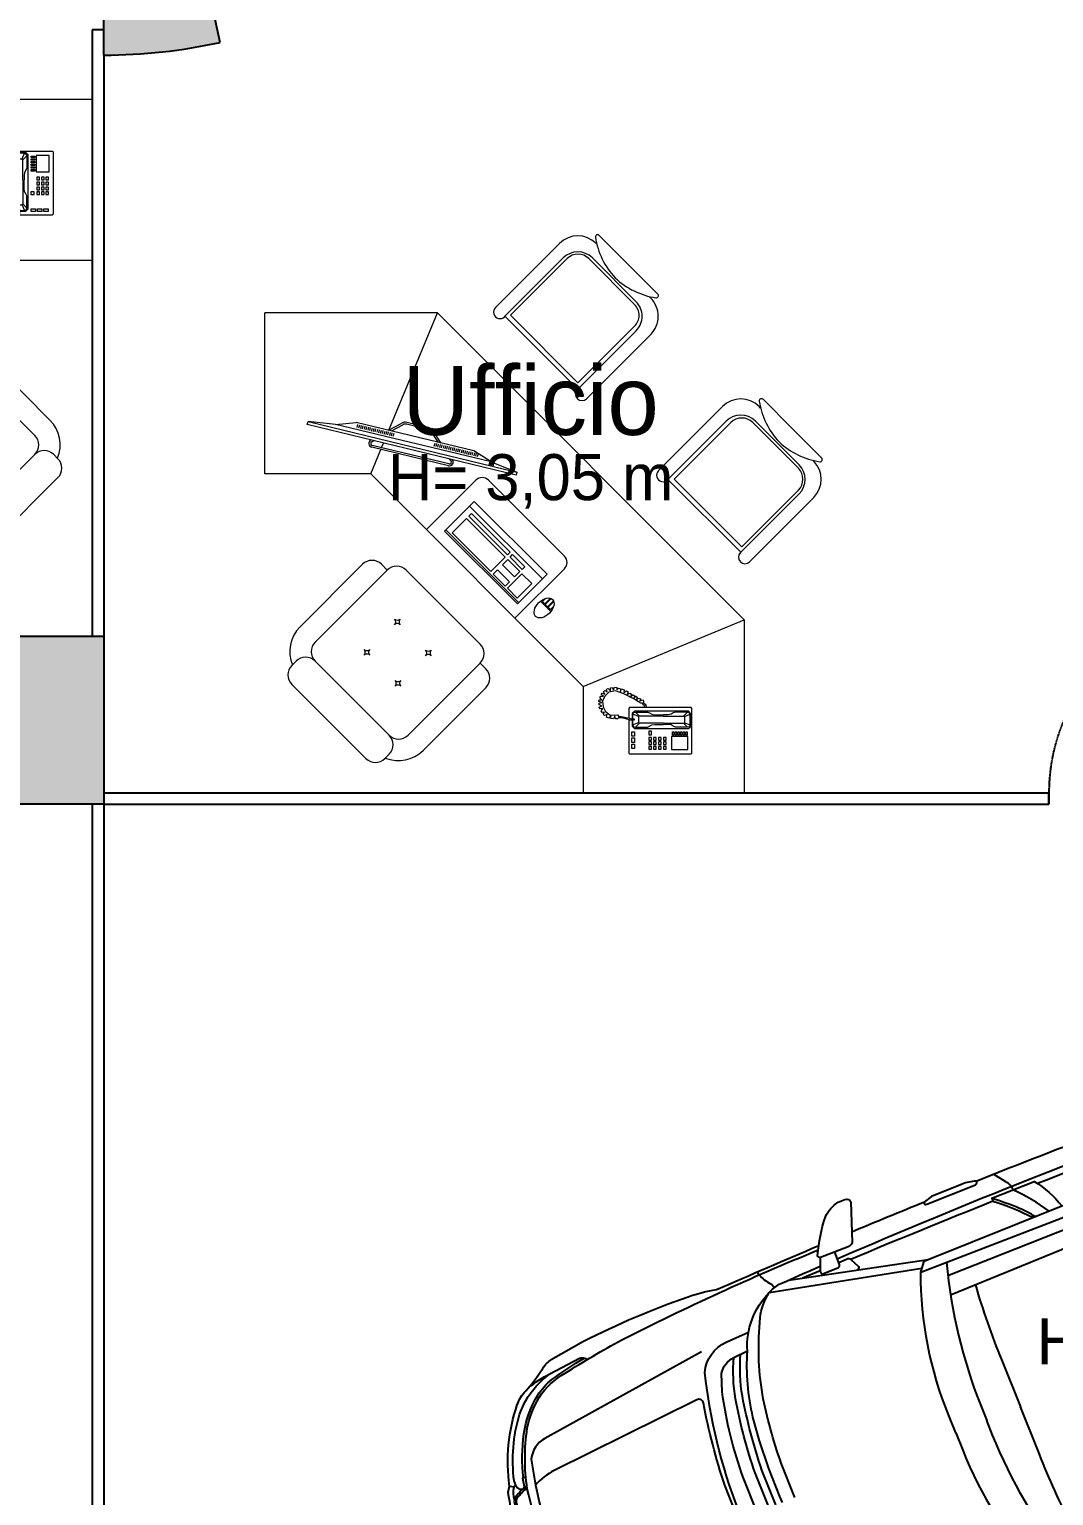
# Model space of a CAD drawing. Header units: millimetres. Extents: x 515 to 43442, y -1882 to 9936.
# Drawn here: x 34052 to 34497, y 1422 to 2059 of the extents above; entities that cross this region are included whole.
import ezdxf

# ---------------------------------------------------------------- set-up
doc = ezdxf.new("R2010")
doc.units = ezdxf.units.MM
doc.linetypes.add('35', pattern=[1.5, 0.5, -0.25, 0.5, -0.25])
for name, color, linetype, lineweight, true_color in [('_NOTE', 12, 'Continuous', 20, 0xbd0000), ('AUTO', 8, 'Continuous', 15, 0x808080), ('CAMP sez', 9, 'Continuous', 15, 0xbdbdbd)]:
    doc.layers.add(name, color=color, linetype=linetype, lineweight=lineweight, true_color=true_color)
doc.layers.add('ARREDI_LINEE', color=33, linetype='Continuous', lineweight=9)
for name, color, linetype in [('CAMP', 5, 'Continuous'), ('INF', 8, 'Continuous'), ('Interni F', 33, 'Continuous'), ('SEZ', 170, 'Continuous'), ('Testi', 7, 'Continuous'), ('VOLTE', 8, 'Continuous')]:
    doc.layers.add(name, color=color, linetype=linetype)
doc.styles.add('T_ESE_q100', font='bahnschrift.ttf', dxfattribs={"height": 15})

# ---------------------------------------------------------------- blocks, each defined once
blk = doc.blocks.new('dwgFree.com - 3')
at = {"layer": 'Interni F'}
for points in [[(-91.9, 1833.3, -0.598981), (-100.2, 1846.2, -0.063724), (-6.1, 1989.5, -0.140902), (68.6, 2027.5), (100.2, 2027.5, -0.407929), (120.2, 2008.2), (59.3, 1842, -0.23415), (36.8, 1830.7), (-91.9, 1833.3)], [(-1772.6, 907.4), (-1772.7, 1067.3, -0.051573), (-1731.7, 1392.6), (-1716.2, 1415, -0.118905), (-1553.3, 1730.6, -0.118225), (-1496.2, 1772.8, 0.043314), (-1392, 1835.7, -0.101047), (-1343.3, 1857.7), (-1183.1, 1879, -0.033869), (-689.4, 1889.1, -0.049371), (-563.3, 1872, -0.003372), (-80.2, 1884, -0.003372)], [(-1685.1, 907.4, -0.034112), (-1649.4, 1375.4, -0.072723), (-1551.8, 1619.3, -0.086605), (-1454.1, 1724, -0.123379), (-1309.4, 1779.7, -0.018509), (-1027.4, 1822.9, -0.020436), (-89.4, 1867.3, -0.020436)], [(-371.5, 1877.6), (-367.4, 1862.2, 0.102432), (-336.8, 1809.6, -0.171519), (-327.1, 1786.4)], [(75.6, 1886.5, -0.00239), (418, 1889.5, -0.00239)], [(422.6, 1875.7), (651.6, 1875.7, 0.522992), (659.2, 1889.7, 0.067079), (597.8, 1900.2), (454.7, 1898.7), (418, 1889.5, 0.93122), (422.6, 1875.7)], [(659.2, 1889.7, -0.006025), (1522.5, 1877.1), (1713.7, 1889.2), (2232.3, 1889.2), (2570.4, 1810.7), (2786.2, 1770.4), (2847, 1759.1, -0.105323), (2930.9, 1722.5)], [(905.4, 1650.5, 0.049281), (793.8, 1794.5, 0.17179), (777.7, 1838.7), (740.4, 1889.4)], [(-1689.3, 1403.3), (-1689.3, 1428.8, -0.106106), (-1559.8, 1687.7, -0.160297), (-1366.6, 1802.6)], [(-1647.4, 1425.4, -0.059057), (-1574.5, 1602.1, -0.09843), (-1455.8, 1736.2, -0.088872), (-1373.2, 1775.5, -0.02769), (-1208.2, 1810.2, -0.189226), (-1200.4, 1798.9)], [(-1479.8, 1781.1, -0.047113), (-1372.9, 1802), (-1226.9, 1816.5, -0.196742), (-1208.2, 1810.2)], [(-355.8, 1774.3, -0.087027), (-302.3, 1792.1, -0.001707), (-108.1, 1798.5, -0.001707)], [(-93.9, 1833.4), (-115.1, 1781.5, 0.420882), (-109.3, 1764.1), (-35.1, 1764.1, 0.360361), (-27.1, 1774.2), (-25.9, 1832)], [(-26.9, 1783.5), (12.5, 1784.4, -0.327672), (26.8, 1776.6), (47.4, 1735.4, -0.460928), (36.5, 1723.2)], [(-26.5, 1800.8, -0.015934), (1787, 1792.1, -0.019178), (2893, 1685.8, -0.271052), (2981.5, 1610.2)], [(840.4, 1650.5, 0.038592), (790, 1709.1, 0.024434), (694.8, 1794.5), (694.7, 1780.7, -0.049234), (830.1, 1650.5)], [(694.8, 1794.5), (892.9, 1794.5, -0.080101), (965.5, 1650.5)], [(-641.9, 907.4), (-641.9, 935.5), (-641.9, 1066.3), (-635.3, 1192.7), (-622.8, 1298.5, -0.074182), (-538.2, 1574.6, -0.215699), (-355.8, 1774.3), (299.5, 1625.5)], [(-583.4, 907.4), (-583.4, 1067.9, -0.036648), (-547.9, 1375.2, -0.064788), (-433.2, 1687.3, -0.12196), (-355.8, 1774.3)], [(694.7, 1780.7, 0.003886), (26.8, 1776.6)], [(1581.7, 1770.2, 0.003949), (903.1, 1779.9)], [(-724.3, 1645.5), (-1497.2, 1549, 0.25041), (-1584.8, 1488.6), (-1610.1, 1376.7)], [(-831.5, 907.4), (-831.5, 949.9, -0.065204), (-744.4, 1556.8, -0.277283), (-609.3, 1644), (-503, 1649.2)], [(169.9, 907.4), (169.9, 988.7, -0.097066), (288.2, 1611.6), (1313.7, 1597.1, -0.01963), (2407.3, 1557.9), (2435.7, 1512.3), (2435.7, 907.4)], [(288.2, 1611.6), (320, 1650.5), (338.3, 1650.5), (965.5, 1650.5, -0.005619), (1697, 1641.3, -0.013375), (2427.8, 1610.1), (2568.6, 1595.4, -0.271), (2763.3, 1450.2, -0.032313), (2791.8, 1368.3, -0.04734), (2838.4, 1026.6), (2838.4, 907.4)], [(408.4, 1609.9, 0.071482), (315.1, 976.3), (315.1, 907.4)], [(-760, 907.4), (-760, 1068.6, -0.052604), (-706, 1451.3), (-679.9, 1525.5, -0.219786), (-603.8, 1570.8), (-538.2, 1574.6)], [(-704.3, 907.4), (-704.3, 1070.2, -0.036745), (-663.8, 1400.2, -0.060988), (-603.8, 1570.8)], [(-672.3, 907.4), (-672.3, 1070.2, -0.036745), (-631.7, 1400.2, -0.060558), (-571, 1572.7)], [(392.8, 1554.7), (1358.9, 1549.9, -0.022758), (2435.7, 1512.3), (2524.5, 1502, -0.256303), (2643.7, 1411.8, -0.08864), (2682.4, 1255.5, -0.028976), (2699.6, 994.3), (2699.9, 907.4)], [(488.3, 1472.1, 0.024691), (472.8, 1128.9), (472.8, 907.4)], [(-1719.3, 1351.4, -0.113344), (-1699.7, 1403.3, -0.589393), (-1689.3, 1403.3, 0.324306), (-1668.8, 1381)], [(-847, 907.4), (-847, 1070, -0.033999), (-800.2, 1434.8, 0.495858), (-820.8, 1459.9), (-1510.7, 1405.3, 0.105645), (-1610.1, 1376.7, 0.037036), (-1642.8, 1055), (-1642.8, 907.4)], [(-1646.4, 1387.4, 0.093728), (-1709.5, 1360.7, 0.228975), (-1724, 1338.9, 0.038385), (-1755.5, 922.3), (-1755.5, 907.4)], [(-1648.7, 1378.2, 0.088064), (-1705.1, 1353.5, 0.233103), (-1715.7, 1337.6, 0.038388), (-1747.1, 922.3), (-1747.1, 907.4)], [(169.9, 907.4), (169.9, 826.1, 0.097066), (288.2, 203.3), (1313.7, 217.8, 0.01963), (2407.3, 257), (2435.7, 302.6), (2435.7, 907.4)], [(408.4, 205, -0.071482), (315.1, 838.6), (315.1, 907.4)], [(488.3, 342.8, -0.024691), (472.8, 686), (472.8, 907.4)], [(-26.5, 14, 0.015934), (1787, 22.8, 0.019178), (2893, 129.1, 0.271052), (2981.5, 204.7)]]:
    blk.add_lwpolyline(points, format="xyb", dxfattribs=at)
for points in [[(-256.5, 1793.7), (338.3, 1650.5)], [(-197.8, 1779.6), (-115.1, 1781.5)], [(2088.6, 1481.7), (372, 1471.4)], [(-1716.2, 1415), (-1699.5, 1403.7)], [(-1635.9, 1425.4), (-1651.9, 1425.4), (-1659, 1384.2)]]:
    blk.add_lwpolyline(points, dxfattribs=at)
blk = doc.blocks.new('scrivania esa')
at = {"layer": 'ARREDI_LINEE', "lineweight": -2, "transparency": 33554687}
for p, q in [((5093.71, 28406.69), (5139.21, 28406.69)), ((5087.88, 28398.26), (5087.88, 28400.86)), ((5145.05, 28398.26), (5145.05, 28400.86)), ((5093.71, 28392.43), (5139.21, 28392.43)), ((5078.55, 28348.06), (5078.55, 28386.59)), ((5087.88, 28342.23), (5087.88, 28386.59)), ((5145.05, 28342.23), (5145.05, 28386.59)), ((5154.38, 28348.06), (5154.38, 28386.59)), ((5016.36, 28350.39), (4966.86, 28300.9)), ((5048.96, 28317.79), (5016.36, 28350.39)), ((5179.63, 28317.79), (5212.24, 28350.39)), ((5212.24, 28350.39), (5261.74, 28300.9)), ((5087.88, 28342.23), (5084.38, 28342.23)), ((5145.05, 28342.23), (5148.55, 28342.23)), ((5093.71, 28336.39), (5139.21, 28336.39)), ((5014.02, 28324.25), (4995.12, 28305.34)), ((5014.57, 28324.25), (5014.02, 28324.25)), ((5014.16, 28321.1), (5014.98, 28321.92)), ((5015.53, 28319.73), (5014.16, 28321.1)), ((5024.84, 28313.98), (5014.57, 28324.25)), ((5014.98, 28321.92), (5016.35, 28320.55)), ((5016.35, 28320.55), (5015.53, 28319.73)), ((5205.67, 28313.36), (5215, 28321.01)), ((5020.33, 28314.93), (5003.75, 28298.35)), ((5008.13, 28315.34), (5007.31, 28314.52)), ((5007.31, 28314.52), (5008.13, 28313.7)), ((5008.95, 28314.52), (5008.13, 28315.34)), ((5008.13, 28313.7), (5008.95, 28314.52)), ((5009.5, 28313.97), (5008.68, 28313.15)), ((5009.64, 28316.85), (5008.82, 28316.03)), ((5008.82, 28316.03), (5009.64, 28315.21)), ((5010.32, 28313.15), (5009.5, 28313.97)), ((5010.46, 28316.03), (5009.64, 28316.85)), ((5009.64, 28315.21), (5010.46, 28316.03)), ((5011.01, 28315.48), (5010.19, 28314.66)), ((5010.19, 28314.66), (5011.01, 28313.84)), ((5011.83, 28314.66), (5011.01, 28315.48)), ((5011.01, 28313.84), (5011.83, 28314.66)), ((5012.38, 28314.11), (5011.56, 28313.29)), ((5013.2, 28313.29), (5012.38, 28314.11)), ((5016.08, 28319.18), (5016.9, 28320)), ((5017.45, 28317.81), (5016.08, 28319.18)), ((5020.46, 28314.25), (5016.76, 28310.55)), ((5016.9, 28320), (5018.27, 28318.63)), ((5018.27, 28318.63), (5017.45, 28317.81)), ((5018, 28317.26), (5018.82, 28318.08)), ((5019.37, 28315.89), (5018, 28317.26)), ((5018.82, 28318.08), (5020.19, 28316.71)), ((5020.19, 28316.71), (5019.37, 28315.89)), ((5048.96, 28317.79), (5019.97, 28247.79)), ((5021.7, 28314.93), (5020.33, 28314.93)), ((5021.15, 28314.66), (5020.46, 28314.25)), ((5020.46, 28314.25), (5020.46, 28311.78)), ((5020.87, 28311.92), (5021.97, 28314.38)), ((5021.97, 28314.38), (5021.15, 28314.66)), ((5023.62, 28313.01), (5021.7, 28314.93)), ((5021.97, 28314.38), (5023.48, 28312.87)), ((5024.27, 28313.63), (5025.99, 28314.68)), ((5027.37, 28314.74), (5025.74, 28313.77)), ((5025.99, 28314.68), (5027.62, 28315.65)), ((5028.12, 28315.32), (5027.37, 28314.74)), ((5027.62, 28315.65), (5028.32, 28316.4)), ((5028.82, 28316.07), (5028.12, 28315.32)), ((5028.32, 28316.4), (5028.57, 28316.49)), ((5028.57, 28317.1), (5029.18, 28317.82)), ((5028.57, 28316.49), (5028.57, 28317.1)), ((5029.68, 28315.93), (5028.82, 28316.07)), ((5029.18, 28317.82), (5030.12, 28317.15)), ((5030.2, 28316.68), (5029.68, 28315.93)), ((5029.82, 28318.4), (5030.62, 28319.09)), ((5030.12, 28317.15), (5029.82, 28318.4)), ((5032.09, 28318.29), (5030.2, 28316.68)), ((5030.62, 28319.09), (5031.59, 28318.29)), ((5031.43, 28319.68), (5032.42, 28319.95)), ((5031.59, 28318.29), (5031.43, 28319.68)), ((5034.48, 28318.57), (5032.09, 28318.29)), ((5032.42, 28319.95), (5033.09, 28318.96)), ((5033.09, 28318.96), (5033.48, 28320.12)), ((5033.48, 28320.12), (5034.39, 28320.21)), ((5034.39, 28320.21), (5034.56, 28319.1)), ((5036.72, 28317.88), (5034.48, 28318.57)), ((5034.56, 28319.1), (5035.2, 28319.96)), ((5035.2, 28319.96), (5036.06, 28319.76)), ((5036.06, 28319.76), (5036.17, 28318.54)), ((5036.17, 28318.54), (5037, 28319.54)), ((5038.52, 28316.35), (5036.72, 28317.88)), ((5037, 28319.54), (5037.75, 28319.12)), ((5037.75, 28319.12), (5037.36, 28318.01)), ((5037.36, 28318.01), (5038.44, 28318.43)), ((5038.97, 28318.02), (5038.36, 28317.02)), ((5038.36, 28317.02), (5039.55, 28317.6)), ((5038.44, 28318.43), (5038.97, 28318.02)), ((5039.44, 28314.05), (5038.52, 28316.35)), ((5039.94, 28316.93), (5039.22, 28316.16)), ((5039.22, 28316.16), (5040.41, 28316.07)), ((5039.47, 28311.64), (5039.44, 28314.05)), ((5039.55, 28317.6), (5039.94, 28316.93)), ((5040.63, 28315.41), (5039.72, 28314.66)), ((5039.72, 28314.66), (5041.02, 28314.8)), ((5041.08, 28313.97), (5039.99, 28313.55)), ((5040.41, 28316.07), (5040.63, 28315.41)), ((5041.02, 28314.8), (5041.08, 28313.97)), ((5179.63, 28317.79), (5048.96, 28317.79)), ((5090.96, 28317.79), (5090.96, 28287.36)), ((5145.4, 28317.79), (5145.4, 28287.36)), ((5179.63, 28317.79), (5184.05, 28307.13)), ((5002.51, 28310), (4997.45, 28304.93)), ((5006.49, 28306.03), (5002.51, 28310)), ((5005.12, 28312.33), (5004.3, 28311.51)), ((5004.3, 28311.51), (5005.12, 28310.69)), ((5005.94, 28311.51), (5005.12, 28312.33)), ((5005.12, 28310.69), (5005.94, 28311.51)), ((5006.49, 28310.96), (5005.67, 28310.14)), ((5005.67, 28310.14), (5006.49, 28309.31)), ((5006.63, 28313.84), (5005.8, 28313.01)), ((5005.8, 28313.01), (5006.63, 28312.19)), ((5007.31, 28310.14), (5006.49, 28310.96)), ((5006.49, 28309.31), (5007.31, 28310.14)), ((5007.45, 28313.01), (5006.63, 28313.84)), ((5006.63, 28312.19), (5007.45, 28313.01)), ((5007.86, 28309.59), (5007.04, 28308.77)), ((5007.04, 28308.77), (5007.86, 28307.94)), ((5008, 28312.47), (5007.17, 28311.64)), ((5007.17, 28311.64), (5008, 28310.82)), ((5008.68, 28308.77), (5007.86, 28309.59)), ((5007.86, 28307.94), (5008.68, 28308.77)), ((5008.82, 28311.64), (5008, 28312.47)), ((5008, 28310.82), (5008.82, 28311.64)), ((5009.37, 28311.1), (5008.54, 28310.27)), ((5008.54, 28310.27), (5009.37, 28309.45)), ((5008.68, 28313.15), (5009.5, 28312.33)), ((5009.09, 28293.01), (5025.53, 28309.45)), ((5010.19, 28310.27), (5009.37, 28311.1)), ((5009.37, 28309.45), (5010.19, 28310.27)), ((5009.37, 28291.09), (5028.27, 28310)), ((5009.5, 28312.33), (5010.32, 28313.15)), ((5010.87, 28312.6), (5010.05, 28311.78)), ((5010.05, 28311.78), (5010.87, 28310.96)), ((5011.69, 28311.78), (5010.87, 28312.6)), ((5010.87, 28310.96), (5011.69, 28311.78)), ((5011.56, 28313.29), (5012.38, 28312.47)), ((5012.38, 28312.47), (5013.2, 28313.29)), ((5013.06, 28304.38), (5020.46, 28311.78)), ((5014.02, 28312.47), (5013.2, 28311.64)), ((5013.2, 28311.64), (5014.3, 28310.55)), ((5015.12, 28311.37), (5014.02, 28312.47)), ((5014.3, 28310.55), (5015.12, 28311.37)), ((5015.26, 28302.19), (5022.66, 28309.59)), ((5016.08, 28308.49), (5015.26, 28307.4)), ((5016.35, 28309.59), (5016.08, 28308.49)), ((5016.76, 28310.55), (5016.35, 28309.59)), ((5020.46, 28311.78), (5020.87, 28311.92)), ((5022.79, 28310), (5020.87, 28311.92)), ((5025.12, 28309.59), (5021.42, 28305.89)), ((5022.66, 28309.59), (5022.79, 28310)), ((5025.12, 28309.59), (5022.66, 28309.59)), ((5022.79, 28310), (5025.26, 28311.1)), ((5023.07, 28312.47), (5024.27, 28313.63)), ((5023.48, 28312.06), (5023.07, 28312.47)), ((5024.66, 28313.07), (5023.48, 28312.06)), ((5023.92, 28312.44), (5025.26, 28311.1)), ((5025.67, 28310.96), (5024.07, 28312.56)), ((5025.74, 28313.77), (5024.66, 28313.07)), ((5025.53, 28310.27), (5025.12, 28309.59)), ((5025.26, 28311.1), (5025.53, 28310.27)), ((5028.27, 28310.55), (5025.32, 28313.5)), ((5025.53, 28309.45), (5025.67, 28310.96)), ((5028.27, 28310), (5028.27, 28310.55)), ((5034.25, 28307.47), (5037.77, 28309.17)), ((5035.97, 28307.86), (5036.47, 28306.75)), ((5036.83, 28306.95), (5035.97, 28307.86)), ((5037.63, 28308.53), (5037.66, 28307.39)), ((5038.38, 28307.78), (5037.63, 28308.53)), ((5037.77, 28309.17), (5039.47, 28311.64)), ((5039.22, 28308.34), (5038.38, 28307.78)), ((5038.61, 28309.44), (5039.22, 28308.34)), ((5039.74, 28309.14), (5038.61, 28309.44)), ((5040.71, 28310.72), (5039.3, 28310.64)), ((5039.3, 28310.64), (5040.19, 28309.81)), ((5040.19, 28309.81), (5039.74, 28309.14)), ((5039.99, 28313.55), (5041.1, 28313.11)), ((5041.13, 28312.41), (5039.99, 28312.05)), ((5039.99, 28312.05), (5041.05, 28311.5)), ((5041.05, 28311.5), (5040.71, 28310.72)), ((5041.1, 28313.11), (5041.13, 28312.41)), ((5094.62, 28294.39), (5094.62, 28312.66)), ((5094.62, 28312.66), (5139.37, 28312.66)), ((5094.62, 28311.85), (5139.37, 28311.85)), ((5096.47, 28310.88), (5096.47, 28301.97)), ((5102.45, 28310.88), (5096.47, 28310.88)), ((5102.45, 28310.88), (5102.45, 28301.97)), ((5103.79, 28310.88), (5111.22, 28310.88)), ((5103.79, 28310.88), (5103.79, 28308.25)), ((5111.22, 28308.25), (5103.79, 28308.25)), ((5111.22, 28310.88), (5111.22, 28308.25)), ((5112.77, 28310.88), (5112.77, 28301.97)), ((5112.77, 28310.88), (5136.49, 28310.88)), ((5136.49, 28310.88), (5136.49, 28301.97)), ((5139.37, 28312.66), (5139.37, 28294.39)), ((5146.34, 28277.11), (5205.67, 28313.36)), ((5158.26, 28291.37), (5187.54, 28309.26)), ((5158.69, 28290.67), (5187.97, 28308.56)), ((5189.24, 28307.59), (5188.97, 28306.66)), ((5198.07, 28307.69), (5198.76, 28306.56)), ((5205.67, 28313.36), (5199.96, 28306.46)), ((4995.12, 28305.34), (4995.12, 28304.79)), ((4995.12, 28304.79), (5008.82, 28291.09)), ((4997.45, 28304.93), (5001.42, 28300.96)), ((5001.42, 28300.96), (5006.49, 28306.03)), ((5002.1, 28300.82), (5002.51, 28301.23)), ((5002.51, 28301.23), (5003.61, 28300.14)), ((5002.93, 28301.64), (5003.34, 28302.05)), ((5004.02, 28300.55), (5002.93, 28301.64)), ((5003.34, 28302.05), (5004.43, 28300.96)), ((5003.75, 28302.46), (5004.16, 28302.88)), ((5004.84, 28301.37), (5003.75, 28302.46)), ((5004.16, 28302.88), (5005.26, 28301.78)), ((5004.43, 28298.22), (5008.13, 28301.92)), ((5004.57, 28303.29), (5004.98, 28303.7)), ((5005.67, 28302.19), (5004.57, 28303.29)), ((5005.26, 28301.78), (5004.84, 28301.37)), ((5004.98, 28303.7), (5006.08, 28302.6)), ((5005.39, 28304.11), (5005.8, 28304.52)), ((5006.49, 28303.01), (5005.39, 28304.11)), ((5006.08, 28302.6), (5005.67, 28302.19)), ((5005.8, 28304.52), (5006.9, 28303.42)), ((5006.21, 28304.93), (5006.63, 28305.34)), ((5007.31, 28303.83), (5006.21, 28304.93)), ((5006.9, 28303.42), (5006.49, 28303.01)), ((5006.63, 28305.34), (5007.72, 28304.25)), ((5013.06, 28304.38), (5006.9, 28298.22)), ((5007.72, 28304.25), (5007.31, 28303.83)), ((5008.13, 28301.92), (5009.09, 28302.33)), ((5009.09, 28302.33), (5010.19, 28302.6)), ((5015.26, 28302.19), (5009.09, 28296.02)), ((5010.19, 28302.6), (5011.28, 28303.42)), ((5011.28, 28303.42), (5012.65, 28304.79)), ((5015.26, 28307.4), (5012.65, 28304.79)), ((5014.3, 28300.41), (5015.67, 28301.78)), ((5018.27, 28304.38), (5015.67, 28301.78)), ((5019.37, 28305.2), (5018.27, 28304.38)), ((5020.46, 28305.48), (5019.37, 28305.2)), ((5021.42, 28305.89), (5020.46, 28305.48)), ((5024.04, 28304.25), (5023.2, 28304.93)), ((5023.61, 28305.34), (5024.24, 28304.95)), ((5024.57, 28304.12), (5024.04, 28304.25)), ((5024.24, 28304.95), (5024.76, 28304.86)), ((5025.48, 28304.25), (5024.57, 28304.12)), ((5024.76, 28304.86), (5025.37, 28304.75)), ((5025.37, 28304.75), (5025.71, 28304.75)), ((5026.01, 28303.78), (5025.48, 28304.25)), ((5025.71, 28304.75), (5025.98, 28304.48)), ((5025.93, 28305.09), (5027.26, 28305.42)), ((5025.98, 28304.48), (5025.93, 28305.09)), ((5026.4, 28303.56), (5026.01, 28303.78)), ((5026.82, 28303.76), (5026.4, 28303.56)), ((5027.09, 28304.92), (5026.82, 28303.76)), ((5027.59, 28303.98), (5027.09, 28304.92)), ((5027.26, 28305.42), (5029.65, 28306.03)), ((5028.23, 28304.17), (5027.59, 28303.98)), ((5028.59, 28305.42), (5028.23, 28304.17)), ((5029.15, 28304.37), (5028.59, 28305.42)), ((5029.81, 28304.59), (5029.15, 28304.37)), ((5029.65, 28306.03), (5031.37, 28306.59)), ((5029.87, 28305.81), (5029.81, 28304.59)), ((5030.28, 28304.73), (5029.87, 28305.81)), ((5031.17, 28305.06), (5030.28, 28304.73)), ((5031.31, 28306.2), (5031.17, 28305.06)), ((5031.81, 28305.2), (5031.31, 28306.2)), ((5031.37, 28306.59), (5031.62, 28306.45)), ((5031.62, 28306.45), (5031.75, 28306.75)), ((5031.75, 28306.75), (5034.25, 28307.47)), ((5032.7, 28305.48), (5031.81, 28305.2)), ((5033.03, 28306.64), (5032.7, 28305.48)), ((5033.58, 28305.64), (5033.03, 28306.64)), ((5034.33, 28305.78), (5033.58, 28305.64)), ((5034.64, 28307.09), (5034.33, 28305.78)), ((5035.39, 28306.17), (5034.64, 28307.09)), ((5036.47, 28306.75), (5035.39, 28306.17)), ((5037.66, 28307.39), (5036.83, 28306.95)), ((5088.37, 28304.65), (5081.99, 28304.65)), ((5082.71, 28304.22), (5082.71, 28302.27)), ((5084.13, 28304.22), (5082.71, 28304.22)), ((5084.13, 28300.72), (5084.13, 28304.22)), ((5084.44, 28304.22), (5084.44, 28300.58)), ((5085.86, 28304.22), (5084.44, 28304.22)), ((5085.86, 28300.56), (5085.86, 28304.22)), ((5086.17, 28304.22), (5086.17, 28300.69)), ((5087.59, 28304.22), (5086.17, 28304.22)), ((5087.59, 28302.15), (5087.59, 28304.22)), ((5102.45, 28301.97), (5096.47, 28301.97)), ((5103.79, 28305.19), (5111.22, 28305.19)), ((5103.79, 28305.19), (5103.79, 28301.97)), ((5111.22, 28301.97), (5103.79, 28301.97)), ((5111.22, 28305.19), (5111.22, 28301.97)), ((5136.49, 28301.97), (5112.77, 28301.97)), ((5155.08, 28279.04), (5199.96, 28306.46)), ((5184.37, 28306.36), (5185.19, 28304.35)), ((5187.73, 28301.37), (5188.42, 28300.24)), ((5188.42, 28301.79), (5189.11, 28300.66)), ((5189.11, 28302.22), (5189.8, 28301.08)), ((5189.8, 28302.64), (5190.49, 28301.51)), ((5190.03, 28307.36), (5190.02, 28307.3)), ((5190.49, 28303.06), (5191.18, 28301.93)), ((5191.18, 28303.48), (5191.87, 28302.35)), ((5191.87, 28303.9), (5192.56, 28302.77)), ((5192.55, 28304.32), (5193.25, 28303.19)), ((5193.24, 28304.74), (5193.94, 28303.61)), ((5193.93, 28305.17), (5194.63, 28304.03)), ((5194.62, 28305.59), (5195.31, 28304.45)), ((5195.31, 28306.01), (5196, 28304.88)), ((5196, 28306.43), (5196.69, 28305.3)), ((5196.69, 28306.85), (5197.38, 28305.72)), ((5197.38, 28307.27), (5198.07, 28306.14)), ((5019.97, 28247.79), (4966.86, 28300.9)), ((5003.2, 28299.72), (5002.1, 28300.82)), ((5003.61, 28300.14), (5003.2, 28299.72)), ((5003.75, 28298.35), (5003.61, 28297.12)), ((5003.61, 28297.12), (5007.72, 28293.01)), ((5004.43, 28300.96), (5004.02, 28300.55)), ((5004.02, 28297.53), (5004.43, 28298.22)), ((5004.3, 28296.71), (5004.02, 28297.53)), ((5006.76, 28297.81), (5004.3, 28296.71)), ((5004.3, 28296.71), (5007.58, 28293.42)), ((5004.43, 28298.22), (5006.9, 28298.22)), ((5006.9, 28298.22), (5006.76, 28297.81)), ((5008.68, 28295.89), (5006.76, 28297.81)), ((5008.68, 28295.89), (5007.58, 28293.42)), ((5009.09, 28296.02), (5008.68, 28295.89)), ((5009.09, 28293.56), (5012.79, 28297.26)), ((5009.09, 28293.56), (5009.09, 28296.02)), ((5012.79, 28297.26), (5013.2, 28298.22)), ((5013.2, 28298.22), (5013.48, 28299.31)), ((5013.48, 28299.31), (5014.3, 28300.41)), ((5139.37, 28297.24), (5094.62, 28297.24)), ((5111.22, 28300.57), (5103.79, 28300.57)), ((5103.79, 28300.57), (5103.79, 28298.96)), ((5111.22, 28298.96), (5103.79, 28298.96)), ((5111.22, 28300.57), (5111.22, 28298.96)), ((5112.77, 28300.57), (5112.77, 28298.96)), ((5136.49, 28300.57), (5112.77, 28300.57)), ((5136.49, 28298.96), (5112.77, 28298.96)), ((5136.49, 28300.57), (5136.49, 28298.96)), ((5184.28, 28299.27), (5184.97, 28298.13)), ((5186.51, 28298.25), (5184.93, 28292.83)), ((5184.97, 28299.69), (5185.66, 28298.56)), ((5185.66, 28300.11), (5186.35, 28298.98)), ((5187.56, 28298.89), (5185.72, 28292.6)), ((5186.35, 28300.53), (5187.04, 28299.4)), ((5187.04, 28300.95), (5187.73, 28299.82)), ((5187.52, 28298.75), (5208.63, 28247.79)), ((5208.63, 28247.79), (5261.74, 28300.9)), ((5007.58, 28293.42), (5008.41, 28293.15)), ((5007.72, 28293.01), (5009.09, 28293.01)), ((5008.41, 28293.15), (5009.09, 28293.56)), ((5008.82, 28291.09), (5009.37, 28291.09)), ((5139.37, 28294.39), (5094.62, 28294.39)), ((5158.97, 28289.09), (5159.92, 28288.91)), ((5166.57, 28288.44), (5167.26, 28287.31)), ((5167.26, 28288.87), (5167.95, 28287.73)), ((5167.95, 28289.29), (5168.64, 28288.16)), ((5168.64, 28289.71), (5169.33, 28288.58)), ((5175.68, 28286.49), (5183.94, 28291.53)), ((5176.11, 28285.78), (5184.37, 28290.83)), ((5094.85, 28283.47), (5141.51, 28283.47)), ((5156.23, 28282.13), (5156.92, 28280.99)), ((5156.92, 28282.55), (5157.61, 28281.41)), ((5157.61, 28282.97), (5158.3, 28281.84)), ((5158.3, 28283.39), (5158.99, 28282.26)), ((5158.82, 28288.28), (5158.87, 28288.27)), ((5158.99, 28283.81), (5159.68, 28282.68)), ((5159.68, 28284.23), (5160.37, 28283.1)), ((5160.37, 28284.65), (5161.06, 28283.52)), ((5161.06, 28285.07), (5161.75, 28283.94)), ((5161.74, 28285.5), (5162.44, 28284.36)), ((5162.43, 28285.92), (5163.13, 28284.78)), ((5163.12, 28286.34), (5163.82, 28285.21)), ((5163.81, 28286.76), (5164.51, 28285.63)), ((5164.5, 28287.18), (5165.19, 28286.05)), ((5165.19, 28287.6), (5165.88, 28286.47)), ((5165.88, 28288.02), (5166.57, 28286.89)), ((5167.48, 28286.62), (5173.92, 28285.39)), ((5168.53, 28287.26), (5174.07, 28286.2)), ((5146.34, 28277.11), (5135.27, 28272.29)), ((5146.34, 28277.11), (5155.08, 28279.04)), ((5152.09, 28279.6), (5152.78, 28278.47)), ((5152.78, 28280.02), (5153.47, 28278.89)), ((5153.47, 28280.44), (5154.16, 28279.31)), ((5154.16, 28280.86), (5154.85, 28279.73)), ((5154.85, 28281.28), (5155.54, 28280.15)), ((5155.54, 28281.7), (5156.23, 28280.57)), ((5208.63, 28247.79), (5019.97, 28247.79)), ((5036.18, 28228.37), (5036.18, 28188.88)), ((5041.78, 28228.08), (5041.78, 28228.64)), ((5041.78, 28228.08), (5041.78, 28192.24)), ((5086.58, 28228.07), (5041.78, 28228.08)), ((5041.8, 28227.99), (5041.8, 28228.31)), ((5043.17, 28226.11), (5043.16, 28191.3)), ((5084.71, 28226.11), (5043.17, 28226.11)), ((5084.7, 28191.29), (5084.71, 28226.11)), ((5086.56, 28227.99), (5086.56, 28228.31)), ((5086.58, 28192.23), (5086.58, 28228.07)), ((5092.18, 28188.87), (5092.18, 28228.31)), ((5136.42, 28188.87), (5136.41, 28228.31)), ((5142.01, 28228.07), (5186.81, 28228.08)), ((5142.02, 28192.23), (5142.01, 28228.07)), ((5142.04, 28227.99), (5142.03, 28228.31)), ((5143.89, 28191.29), (5143.89, 28226.11)), ((5143.89, 28226.11), (5185.43, 28226.11)), ((5185.43, 28226.11), (5185.43, 28191.3)), ((5186.79, 28227.99), (5186.79, 28228.31)), ((5186.81, 28228.08), (5186.81, 28228.64)), ((5186.81, 28228.08), (5186.82, 28192.24)), ((5192.41, 28228.37), (5192.42, 28188.88)), ((5049.88, 28184.58), (5077.98, 28184.57)), ((5050.74, 28183.28), (5077.62, 28183.28)), ((5178.71, 28184.58), (5150.61, 28184.57)), ((5177.86, 28183.28), (5150.98, 28183.28)), ((5045.91, 28174.26), (5063.94, 28174.26)), ((5047.38, 28177.68), (5047.89, 28177.68)), ((5081.96, 28174.26), (5063.94, 28174.26)), ((5079.99, 28177.67), (5080.98, 28177.67)), ((5146.63, 28174.26), (5164.66, 28174.26)), ((5148.61, 28177.67), (5147.62, 28177.67)), ((5182.69, 28174.26), (5164.66, 28174.26)), ((5181.22, 28177.68), (5180.71, 28177.68))]:
    blk.add_line(p, q, dxfattribs=at)
blk.add_lwpolyline([(5134.58, 28273.43), (5214.31, 28322.15), (5215, 28321.01), (5135.27, 28272.29)], close=True, dxfattribs=at)
for centre, radius, start, end in [((5093.71, 28400.86), 5.83, 90, 180), ((5139.21, 28400.86), 5.83, 0, 90), ((5093.71, 28386.59), 15.17, 112.61986, 180), ((5093.71, 28398.26), 5.83, 180, 270), ((5139.21, 28398.26), 5.83, 270, 0), ((5139.21, 28386.59), 15.17, 0, 67.38014), ((5093.71, 28386.59), 5.83, 90, 180), ((5139.21, 28386.59), 5.83, 0, 90), ((5105.19, 28375.5), 1.75, 270, 0), ((5105.19, 28372), 1.75, 0, 90), ((5108.69, 28375.5), 1.75, 180, 270), ((5108.69, 28372), 1.75, 90, 180), ((5124.24, 28375.5), 1.75, 270, 0), ((5124.24, 28372), 1.75, 0, 90), ((5127.74, 28375.5), 1.75, 180, 270), ((5127.74, 28372), 1.75, 90, 180), ((5105.19, 28356.82), 1.75, 270, 0), ((5105.19, 28353.32), 1.75, 0, 90), ((5108.69, 28356.82), 1.75, 180, 270), ((5108.69, 28353.32), 1.75, 90, 180), ((5124.24, 28356.82), 1.75, 270, 0), ((5124.24, 28353.32), 1.75, 0, 90), ((5127.74, 28356.82), 1.75, 180, 270), ((5127.74, 28353.32), 1.75, 90, 180), ((5084.38, 28348.06), 5.83, 180, 270), ((5148.55, 28348.06), 5.83, 270, 0), ((5093.71, 28342.23), 5.83, 180, 270), ((5139.21, 28342.23), 5.83, 270, 0), ((5188.42, 28307.83), 1.68, 343.70756, 121.4279), ((5188.42, 28307.83), 0.859, 343.70756, 121.4279), ((5159.14, 28289.93), 1.68, 121.4279, 259.14825), ((5159.14, 28289.93), 0.859, 121.4279, 259.14825), ((5182.76, 28293.46), 2.26, 301.4279, 343.70756), ((5182.76, 28293.46), 3.09, 301.4279, 343.70756), ((5094.85, 28287.36), 3.89, 180, 270), ((5141.51, 28287.36), 3.89, 270, 0), ((5174.5, 28288.42), 3.09, 259.14825, 301.4279), ((5174.5, 28288.42), 2.26, 259.14825, 301.4279), ((5038.99, 28228.31), 2.81, 0.00625, 180.00625), ((5089.37, 28228.31), 2.81, 359.99375, 179.99375), ((5139.22, 28228.31), 2.81, 0.00625, 180.00625), ((5189.6, 28228.31), 2.81, 359.99375, 179.99375), ((5047.38, 28188.88), 11.2, 179.99375, 269.99375), ((5050.74, 28192.24), 8.96, 179.99375, 269.99375), ((5049.88, 28191.3), 6.72, 179.99375, 269.99375), ((5077.62, 28192.24), 8.96, 269.99375, 359.99375), ((5077.98, 28191.29), 6.72, 269.99375, 359.99375), ((5080.98, 28188.87), 11.2, 269.99375, 359.99375), ((5147.62, 28188.87), 11.2, 180.00625, 270.00625), ((5150.98, 28192.24), 8.96, 180.00625, 270.00625), ((5150.61, 28191.29), 6.72, 180.00625, 270.00625), ((5177.86, 28192.24), 8.96, 270.00625, 0.00625), ((5178.71, 28191.3), 6.72, 270.00625, 0.00625), ((5181.22, 28188.88), 11.2, 270.00625, 0.00625), ((5064.98, 28149.16), 33.25, 91.79833, 126.19244), ((5062.89, 28149.16), 33.25, 53.80756, 88.20167), ((5165.7, 28149.16), 33.25, 91.79833, 126.19244), ((5163.62, 28149.16), 33.25, 53.80756, 88.20167), ((5045.91, 28175.22), 0.956, 126.19244, 270.00625), ((5081.96, 28175.22), 0.956, 269.99375, 53.80756), ((5146.63, 28175.22), 0.956, 126.19244, 270.00625), ((5182.69, 28175.22), 0.956, 269.99375, 53.80756)]:
    blk.add_arc(centre, radius, start, end, dxfattribs=at)
blk.add_ellipse((5085.18, 28305.66), major_axis=(0, 5.22), ratio=0.623418, dxfattribs=at)

msp = doc.modelspace()

# ---------------------------------------------------------------- hatches: boundary and pattern name
at = {"layer": 'CAMP sez'}
h = msp.add_hatch(color=256, dxfattribs=at)
h.dxf.hatch_style = 1
h.paths.add_polyline_path([(35363.94, 1722.36), (35343.94, 1722.36), (35343.94, 1592.8), (35120.71, 1441.08), (35131.95, 1424.54), (35363.94, 1582.21)], flags=17)
h.paths.add_polyline_path([(35099.7, 1402.62), (35088.36, 1419.3), (34693.94, 1220.75), (34693.94, 1198.36)], flags=17)
h.paths.add_polyline_path([(34693.94, 1271.36), (34579.94, 1271.36), (34579.94, 1244.36), (34584.94, 1244.36), (34584.94, 1225.36), (34579.94, 1225.36), (34579.94, 1198.36), (34693.94, 1198.36)], flags=17)
h.paths.add_polyline_path([(34693.94, 2843.36), (34579.94, 2843.36), (34579.94, 2816.36), (34584.94, 2816.36), (34584.94, 2797.36), (34579.94, 2797.36), (34579.94, 2770.36), (34693.94, 2770.36)], flags=17)
h.paths.add_polyline_path([(34693.94, 2319.36), (34579.94, 2319.36), (34579.94, 2292.36), (34584.94, 2292.36), (34584.94, 2273.36), (34579.94, 2273.36), (34579.94, 2246.36), (34693.94, 2246.36)], flags=17)
h.paths.add_polyline_path([(34693.94, 1795.36), (34579.94, 1795.36), (34579.94, 1768.36), (34584.94, 1768.36), (34584.94, 1749.36), (34579.94, 1749.36), (34579.94, 1722.36), (34693.94, 1722.36)], flags=17)
h.paths.add_polyline_path([(35363.94, 1895.86), (35343.94, 1895.86), (35343.94, 1742.36), (34693.94, 1742.36), (34693.94, 1722.36), (35363.94, 1722.36)], flags=17)
h.paths.add_polyline_path([(35363.94, 2419.86), (35343.94, 2419.86), (35343.94, 2145.86), (35363.94, 2145.86)], flags=17)
h.paths.add_polyline_path([(35363.94, 3851.36), (35343.94, 3851.36), (35343.94, 3607.86), (35363.94, 3607.86)], flags=17)
h.paths.add_polyline_path([(35363.94, 3357.86), (35343.94, 3357.86), (35343.94, 3193.86), (35363.94, 3193.86)], flags=17)
h.paths.add_polyline_path([(35363.94, 2943.86), (35343.94, 2943.86), (35343.94, 2669.86), (35363.94, 2669.86)], flags=17)
h.paths.add_polyline_path([(34083.94, 3674.36), (33464.94, 3674.36), (33464.94, 3663.36), (33915.94, 3663.36), (33915.94, 3463.36), (33825.94, 3463.36), (33825.94, 3460.36), (33910.94, 3460.36), (33910.94, 3454.36), (33825.94, 3454.36), (33825.94, 3451.36), (33915.94, 3451.36), (33915.94, 3309.36), (33825.94, 3309.36), (33825.94, 3304.86), (33915.94, 3304.86), (33915.94, 3298.86), (33825.94, 3298.86), (33825.94, 3294.36), (33925.94, 3294.36), (33925.94, 3357.36), (34018.94, 3357.36), (34018.94, 3367.36), (33925.94, 3367.36), (33925.94, 3515.36), (33928.94, 3515.36), (33928.94, 3526.36), (33925.94, 3526.36), (33925.94, 3663.36), (34072.94, 3663.36), (34072.94, 3526.36), (34003.94, 3526.36), (34003.94, 3515.36), (34072.94, 3515.36), (34072.94, 3506.36), (34078.94, 3506.36), (34078.94, 3511.36), (34083.94, 3511.36)], flags=17)
h.paths.add_polyline_path([(33735.94, 3463.36), (33710.94, 3463.36), (33710.94, 3663.36), (33695.94, 3663.36), (33695.93, 3414.06), (33710.96, 3414.21), (33698.92, 3414.64), (33710.94, 3414.14), (33710.94, 3451.36), (33735.94, 3451.36)], flags=16)
h.paths.add_polyline_path([(33715.44, 4657.36), (33695.44, 4657.36), (33695.44, 4259.36), (33715.44, 4259.36)], flags=17)
h.paths.add_polyline_path([(33735.44, 4259.36), (33675.44, 4259.36), (33675.44, 4239.36), (33735.44, 4239.36)], flags=17)
h.paths.add_polyline_path([(33585.44, 4259.36), (33472.94, 4259.36), (33472.94, 4239.36), (33585.44, 4239.36)], flags=17)
h.paths.add_polyline_path([(33852.94, 4259.36), (33825.44, 4259.36), (33825.44, 4239.36), (33852.94, 4239.36)], flags=17)
h.paths.add_polyline_path([(33254.94, 682.36), (32919.94, 682.36), (32919.94, 647.36), (33219.94, 647.36), (33219.94, 489.5), (33254.94, 489.5), (33254.94, 557.36), (33257.94, 557.36), (33257.94, 567.36), (33254.94, 567.36)])
h.paths.add_polyline_path([(34693.94, 3367.36), (34579.94, 3367.36), (34579.94, 3340.36), (34584.94, 3340.36), (34584.94, 3321.36), (34579.94, 3321.36), (34579.94, 3294.36), (34693.94, 3294.36)], flags=17)
h.paths.add_polyline_path([(34112.94, 3669.36), (34107.94, 3669.36), (34107.94, 3674.36), (34083.94, 3674.36), (34083.94, 3660.36), (34112.94, 3660.36)], flags=17)
h.paths.add_polyline_path([(37935.29, 3374.55), (37903.86, 3353.19), (37921.85, 3326.72), (37953.28, 3348.08)], flags=17)
h.paths.add_polyline_path([(37700.2, 3176.08), (37682.21, 3202.54), (37621.83, 3161.51), (37639.82, 3135.04)], flags=17)
h.paths.add_polyline_path([(37158.94, 2839.36), (37095.94, 2839.36), (37095.94, 2759.36), (37161.28, 2803.76)], flags=17)
h.paths.add_polyline_path([(36635.94, 2839.36), (36572.94, 2839.36), (36572.94, 2767.36), (36635.94, 2767.36)], flags=17)
h.paths.add_polyline_path([(36609.54, 2469.88), (36577.28, 2447.96), (36596.4, 2419.84), (36628.65, 2441.76)], flags=17)
h.paths.add_polyline_path([(36106.38, 2086.8), (36087.26, 2114.92), (36055.01, 2093), (36074.12, 2064.88)], flags=17)
h.paths.add_polyline_path([(35591.94, 1793.36), (35528.94, 1793.36), (35528.94, 1694.36), (35591.94, 1732.36)], flags=17)
h.paths.add_polyline_path([(35131.95, 1424.54), (35112.84, 1452.66), (35080.58, 1430.74), (35099.7, 1402.62)], flags=17)
h.paths.add_polyline_path([(34106.94, 1209.36), (34083.94, 1209.36), (34083.94, 1198.36), (34106.94, 1198.36)], flags=17)
h.paths.add_polyline_path([(34083.94, 1271.36), (34018.94, 1271.36), (34018.94, 1244.36), (34023.94, 1244.36), (34023.94, 1225.36), (34018.94, 1225.36), (34018.94, 1198.36), (34083.94, 1198.36), (34083.94, 1209.36)], flags=17)
h.paths.add_polyline_path([(34018.94, 1211.36), (33521.94, 1211.36), (33521.94, 1198.36), (34018.94, 1198.36)], flags=17)
h.paths.add_polyline_path([(33521.94, 1225.36), (33516.94, 1225.36), (33516.94, 1244.36), (33521.94, 1244.36), (33521.94, 1271.36), (33464.94, 1271.36), (33464.94, 1198.36), (33521.94, 1198.36)], flags=17)
h.paths.add_polyline_path([(33516.94, 1768.36), (33521.94, 1768.36), (33521.94, 1795.36), (33464.94, 1795.36), (33464.94, 1722.36), (33521.94, 1722.36), (33521.94, 1749.36), (33516.94, 1749.36)], flags=17)
h.paths.add_polyline_path([(34083.94, 1795.36), (34018.94, 1795.36), (34018.94, 1768.36), (34023.94, 1768.36), (34023.94, 1749.36), (34018.94, 1749.36), (34018.94, 1722.36), (34083.94, 1722.36)], flags=17)
edge = h.paths.add_edge_path(flags=17)
edge.add_arc((34083.94, 2282.86), 218, 270, 282.45894, ccw=False)
edge.add_line((34083.94, 2064.86), (34083.94, 2047.86))
edge.add_arc((34083.94, 2282.86), 235, 270, 282.45894)
edge.add_line((34134.64, 2053.39), (34130.97, 2069.99))
edge = h.paths.add_edge_path(flags=17)
edge.add_line((34083.94, 2321.36), (33999.83, 2321.36))
edge.add_arc((34083.94, 2282.86), 92.5, 155.40407, 204.59593)
edge.add_line((33999.83, 2244.36), (34083.94, 2244.36))
edge.add_line((34083.94, 2244.36), (34083.94, 2321.36))
h.paths.add_polyline_path([(33516.94, 2292.36), (33521.94, 2292.36), (33521.94, 2319.36), (33464.94, 2319.36), (33464.94, 2246.36), (33521.94, 2246.36), (33521.94, 2273.36), (33516.94, 2273.36)], flags=17)
edge = h.paths.add_edge_path(flags=17)
edge.add_arc((34083.94, 2282.86), 235, 77.54106, 90)
edge.add_line((34083.94, 2517.86), (34083.94, 2500.86))
edge.add_arc((34083.94, 2282.86), 218, 77.54106, 90, ccw=False)
edge.add_line((34130.97, 2495.72), (34134.64, 2512.32))
h.paths.add_polyline_path([(34083.94, 2843.36), (34018.94, 2843.36), (34018.94, 2816.36), (34023.94, 2816.36), (34023.94, 2797.36), (34018.94, 2797.36), (34018.94, 2770.36), (34083.94, 2770.36)], flags=17)
h.paths.add_polyline_path([(33521.94, 2843.36), (33464.94, 2843.36), (33464.94, 2770.36), (33521.94, 2770.36), (33521.94, 2797.36), (33516.94, 2797.36), (33516.94, 2816.36), (33521.94, 2816.36)], flags=17)
h.paths.add_polyline_path([(33521.94, 3367.36), (33464.94, 3367.36), (33464.94, 3294.36), (33521.94, 3294.36), (33521.94, 3321.36), (33516.94, 3321.36), (33516.94, 3340.36), (33521.94, 3340.36)], flags=16)
h.paths.add_polyline_path([(34083.94, 3367.36), (34018.94, 3367.36), (34018.94, 3357.36), (34018.94, 3294.36), (34083.94, 3294.36)], flags=16)
h.paths.add_polyline_path([(33997.94, 4307.36), (33978.94, 4307.36), (33978.94, 4328.36), (33957.94, 4307.36), (33967.94, 4307.36), (33852.94, 4307.36), (33852.94, 3908.36), (33971.94, 3908.36), (33971.94, 3815.36), (34024.94, 3815.36), (34024.94, 3826.36), (33998.94, 3826.36), (33998.94, 3924.36), (33867.94, 3924.36), (33867.94, 4290.36), (33970.94, 4290.36), (33970.94, 4236.36), (34326.94, 4236.36), (34326.94, 4247.36), (33997.94, 4247.36)], flags=17)
h.paths.add_polyline_path([(35591.94, 2839.36), (35528.94, 2839.36), (35528.94, 2767.36), (35591.94, 2767.36)], flags=17)
h.paths.add_polyline_path([(33477.94, 1198.36), (33477.94, 1173.36), (33491.94, 1173.36), (33491.94, 1198.36)], flags=17)
h.paths.add_polyline_path([(34083.94, 3367.36), (34083.94, 3426.36), (34078.94, 3426.36), (34078.94, 3431.36), (34072.94, 3431.36), (34072.94, 3367.36)], flags=16)
h.paths.add_polyline_path([(33997.94, 4657.36), (34494.94, 4657.36), (34494.94, 4247.36), (34416.94, 4247.36), (34416.94, 4236.36), (34494.94, 4236.36), (34494.94, 3869.36), (34472.94, 3869.36), (34472.94, 3826.36), (34106.94, 3826.36), (34106.94, 3815.36), (34472.94, 3815.36), (34472.94, 3787.36), (34483.94, 3787.36), (34483.94, 3815.36), (34796.94, 3815.36), (34796.94, 3674.36), (34483.94, 3674.36), (34483.94, 3701.36), (34472.94, 3701.36), (34472.94, 3674.36), (34237.94, 3674.36), (34237.94, 3669.36), (34232.94, 3669.36), (34232.94, 3660.36), (34816.94, 3660.36), (34816.94, 3757.36), (35125.94, 3757.36), (35125.94, 3851.36), (35549.94, 3851.36), (35549.94, 3832.36), (35576.94, 3832.36), (35576.94, 3851.36), (36593.94, 3851.36), (36593.94, 3832.36), (36620.94, 3832.36), (36620.94, 3851.36), (37638.94, 3851.36), (37638.94, 3832.36), (37689.94, 3832.36), (37689.94, 3918.36), (37681.94, 3918.36), (37681.94, 4228.36), (37689.94, 4228.36), (37689.94, 4279.36), (37917.94, 4279.36), (37917.94, 4222.36), (38120.92, 3864.36), (37945.94, 3864.36), (37945.94, 3918.36), (37917.94, 3918.36), (37917.94, 3848.36), (37970.92, 3755.39), (37980.47, 3760.84), (37930.6, 3848.36), (38129.99, 3848.36), (38275.19, 3592.26), (38131.99, 3494.94), (38024.04, 3684.38), (38014.49, 3678.93), (38135.78, 3466.07), (38559.24, 3753.87), (38597.13, 3697.4), (38622.04, 3714.12), (38529.88, 3851.46), (38926.01, 4124.3), (38862.23, 3501.55), (38795.24, 3456.02), (38784.65, 3471.8), (34083.94, 277), (34083.94, 623.36), (33491.94, 623.36), (33491.94, 711.36), (33459.94, 711.36), (33459.94, 599.36), (33464.94, 599.36), (33464.94, 567.36), (33459.94, 567.36), (33347.94, 567.36), (33347.94, 557.36), (33350.94, 557.36), (33350.94, 489.5), (33360.94, 489.5), (33360.94, 563.36), (33459.94, 563.36), (33459.94, 517.36), (33522.94, 517.36), (33522.94, 597.36), (34020.94, 597.36), (34020.94, 549.36), (34058.94, 549.36), (34058.94, 299.36), (33921.73, 299.36), (33921.73, 260.36), (34058.94, 260.36), (34058.94, 212.41), (33921.73, 118.63), (33921.73, 76.24), (34090.94, 191.88), (34090.94, 239.44), (38779.34, 3425.87), (38789.93, 3410.1), (38895.33, 3481.73), (38961.93, 4185.47), (38488.45, 3859.35), (38543.84, 3776.82), (38299.28, 3610.6), (37947.94, 4230.27), (37947.94, 4309.36), (37651.94, 4309.36), (37651.94, 3881.36), (35085.94, 3881.36), (35085.94, 3777.36), (34816.94, 3777.36), (34816.94, 3835.36), (34514.94, 3835.36), (34514.94, 4677.36), (33426.94, 4677.36), (33426.94, 3840.36), (33219.94, 3840.36), (33219.94, 3294.36), (33254.94, 3294.36), (33254.94, 3815.36), (33477.94, 3815.36), (33477.94, 3908.36), (33497.94, 3908.36), (33497.94, 3913.36), (33446.94, 3913.36), (33446.94, 4239.36), (33472.94, 4239.36), (33472.94, 4276.36), (33496.94, 4276.36), (33496.94, 4289.36), (33472.94, 4289.36), (33472.94, 4307.36), (33446.94, 4307.36), (33446.94, 4616.36), (33472.94, 4616.36), (33472.94, 4657.36), (33957.94, 4657.36), (33957.94, 4307.36), (33978.94, 4328.36), (33978.94, 4616.36), (33997.94, 4616.36)])

# ---------------------------------------------------------------- linework, layer by layer
at = {"layer": 'CAMP', "color": 8}
for p, q in [((34078.94, 2058.86), (34078.94, 1795.36)), ((34083.94, 2047.86), (34083.94, 1795.36)), ((34083.94, 1727.36), (34494.94, 1727.36)), ((34494.94, 1727.36), (34494.94, 1722.36)), ((34494.94, 1722.36), (34494.94, 1727.36)), ((34078.94, 1722.36), (34078.94, 1271.36)), ((34083.94, 1722.36), (34083.94, 1271.36)), ((34083.94, 1722.36), (34494.94, 1722.36))]:
    msp.add_line(p, q, dxfattribs=at)
at = {"layer": 'INF'}
msp.add_line((34083.94, 2058.86), (34078.94, 2058.86), dxfattribs=at)
at = {"layer": 'SEZ'}
for p, q in [((34083.94, 2047.86), (34083.94, 2064.86)), ((34134.64, 2053.39), (34130.97, 2069.99))]:
    msp.add_line(p, q, dxfattribs=at)
msp.add_lwpolyline([(34018.94, 1722.36), (34018.94, 1749.36), (34023.94, 1749.36), (34023.94, 1768.36), (34018.94, 1768.36), (34018.94, 1795.36), (34083.94, 1795.36), (34083.94, 1722.36)], close=True, dxfattribs=at)
msp.add_arc((34083.94, 2282.86), 235, 270, 282.45894, dxfattribs=at)
at = {"layer": 'VOLTE', "linetype": '35', "ltscale": 0.3}
msp.add_arc((34574.94, 1727.36), 80, 93.58332, 180, dxfattribs=at)

# ---------------------------------------------------------------- block references
at = {"layer": '_NOTE'}
for p, rotation in [((17579.28, 25552.61), 225.0000000000718), ((57886.31, 18227.01), 135.0000000000719)]:
    msp.add_blockref('scrivania esa', p, dxfattribs=dict(at, rotation=rotation))
at = {"layer": 'AUTO', "xscale": 0.1000191988077289, "yscale": 0.1000191988077289, "zscale": 0.1000191988077289, "rotation": 21.85519640496362}
msp.add_blockref('dwgFree.com - 3', (34472.42, 1358.67), dxfattribs=at)

# ---------------------------------------------------------------- texts
at = {"layer": 'Testi', "attachment_point": 5, "style": 'T_ESE_q100'}
for s, insert, char_height in [('Ufficio', (34269.56, 1897.61), 30), ('H= 3,05 m', (34269.56, 1862.61), 20), ('H= 3,05 m', (34551.71, 1487.15), 20)]:
    msp.add_mtext(s, dxfattribs=dict(at, insert=insert, char_height=char_height))

doc.saveas('drawing.dxf')
